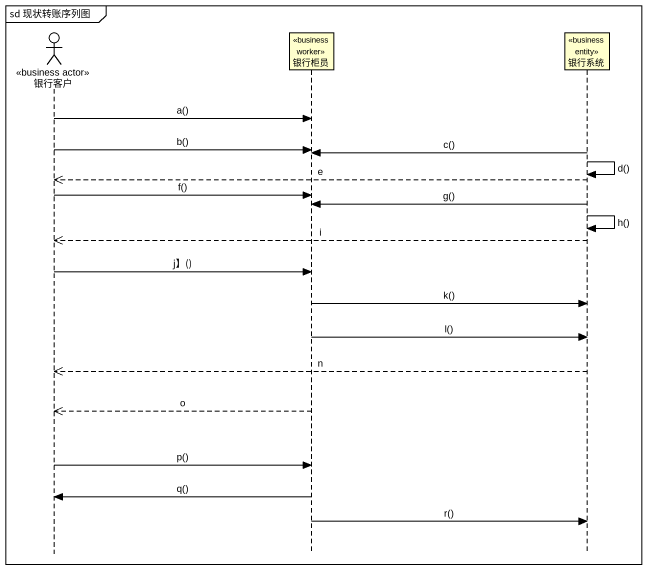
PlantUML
@startuml
mainframe sd 现状转账序列图
hide footbox
actor 银行客户 <<business actor>>
participant 银行柜员 <<business worker>>
participant 银行系统 <<business entity>>

银行客户 -> 银行柜员 : a()
银行客户 -> 银行柜员 : b()
银行系统 -> 银行柜员 : c()
银行系统 -> 银行系统 : d()
银行系统 -->> 银行客户 : e
银行客户 -> 银行柜员 : f()
银行系统 -> 银行柜员 : g()
银行系统 -> 银行系统 : h()
银行系统 -->> 银行客户 : i
银行客户 -> 银行柜员 : j】()
银行柜员 -> 银行系统 : k()
银行柜员 -> 银行系统 : l()
银行系统 -->> 银行客户 : n
银行柜员 -->> 银行客户 : o
银行客户 -> 银行柜员 : p()
银行柜员 -> 银行客户 : q()
银行柜员 -> 银行系统 : r()
@enduml
